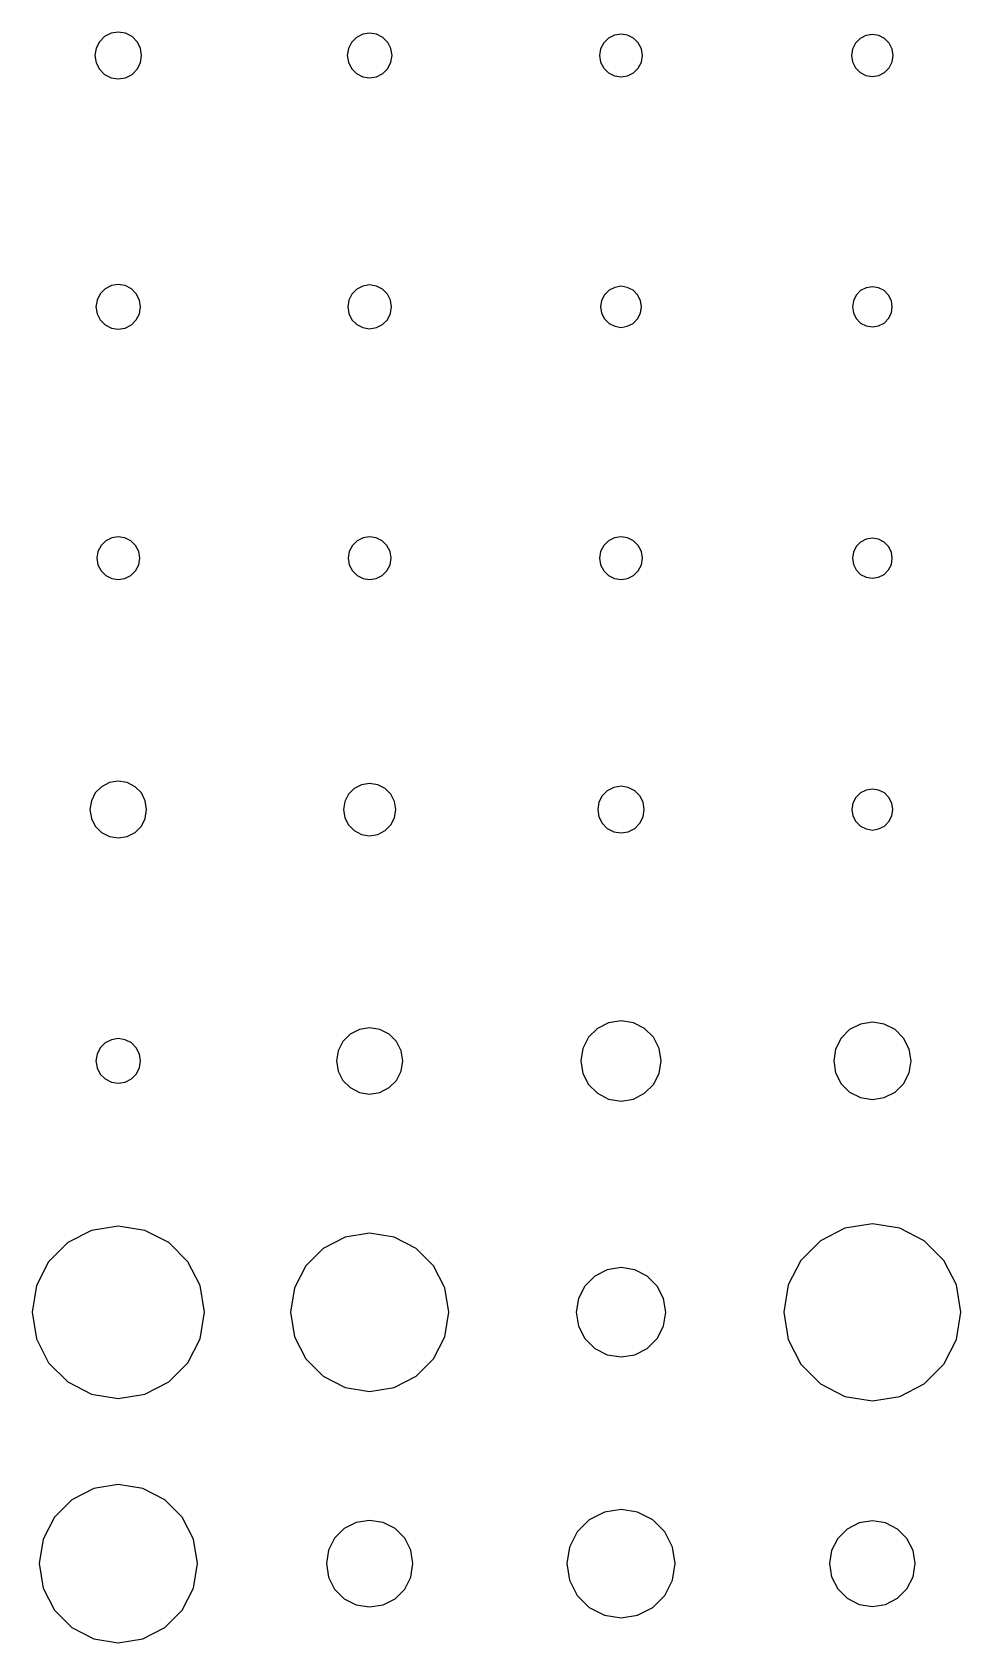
# Model space of a CAD drawing. Header units: metres. Extents: x -318 to 327, y -235 to 244.
# Drawn here: x -155.2 to -88.7, y 123.3 to 238.7 of the extents above; entities that cross this region are included whole.
import ezdxf

# ---------------------------------------------------------------- set-up
doc = ezdxf.new("R2010")
doc.units = ezdxf.units.M

msp = doc.modelspace()

# ---------------------------------------------------------------- linework, layer by layer
for p, q in [((-150.35, 237.98, -415.69), (-150.59, 237.52, -415.69)), ((-149.98, 238.35, -415.69), (-150.35, 237.98, -415.69)), ((-149.52, 238.59, -415.69), (-149.98, 238.35, -415.69)), ((-149, 238.67, -415.69), (-149.52, 238.59, -415.69)), ((-148.48, 238.59, -415.69), (-149, 238.67, -415.69)), ((-148.02, 238.35, -415.69), (-148.48, 238.59, -415.69)), ((-147.65, 237.98, -415.69), (-148.02, 238.35, -415.69)), ((-147.41, 237.52, -415.69), (-147.65, 237.98, -415.69)), ((-132.29, 237.94, -415.69), (-132.52, 237.49, -415.69)), ((-131.94, 238.29, -415.69), (-132.29, 237.94, -415.69)), ((-131.49, 238.52, -415.69), (-131.94, 238.29, -415.69)), ((-131, 238.6, -415.69), (-131.49, 238.52, -415.69)), ((-130.51, 238.52, -415.69), (-131, 238.6, -415.69)), ((-130.06, 238.29, -415.69), (-130.51, 238.52, -415.69)), ((-129.71, 237.94, -415.69), (-130.06, 238.29, -415.69)), ((-129.48, 237.49, -415.69), (-129.71, 237.94, -415.69)), ((-114.24, 237.9, -415.69), (-114.46, 237.47, -415.69)), ((-113.9, 238.24, -415.69), (-114.24, 237.9, -415.69)), ((-113.47, 238.46, -415.69), (-113.9, 238.24, -415.69)), ((-113, 238.53, -415.69), (-113.47, 238.46, -415.69)), ((-112.53, 238.46, -415.69), (-113, 238.53, -415.69)), ((-112.1, 238.24, -415.69), (-112.53, 238.46, -415.69)), ((-111.76, 237.9, -415.69), (-112.1, 238.24, -415.69)), ((-111.54, 237.47, -415.69), (-111.76, 237.9, -415.69)), ((-96.21, 237.88, -415.69), (-96.43, 237.46, -415.69)), ((-95.88, 238.21, -415.69), (-96.21, 237.88, -415.69)), ((-95.46, 238.43, -415.69), (-95.88, 238.21, -415.69)), ((-95, 238.5, -415.69), (-95.46, 238.43, -415.69)), ((-94.54, 238.43, -415.69), (-95, 238.5, -415.69)), ((-94.12, 238.21, -415.69), (-94.54, 238.43, -415.69)), ((-93.79, 237.88, -415.69), (-94.12, 238.21, -415.69)), ((-93.57, 237.46, -415.69), (-93.79, 237.88, -415.69)), ((-150.59, 237.52, -415.69), (-150.67, 237, -415.69)), ((-150.67, 237, -415.69), (-150.59, 236.48, -415.69)), ((-150.59, 236.48, -415.69), (-150.35, 236.02, -415.69)), ((-147.65, 236.02, -415.69), (-147.41, 236.48, -415.69)), ((-147.33, 237, -415.69), (-147.41, 237.52, -415.69)), ((-147.41, 236.48, -415.69), (-147.33, 237, -415.69)), ((-132.52, 237.49, -415.69), (-132.6, 237, -415.69)), ((-132.6, 237, -415.69), (-132.52, 236.51, -415.69)), ((-132.52, 236.51, -415.69), (-132.29, 236.06, -415.69)), ((-129.71, 236.06, -415.69), (-129.48, 236.51, -415.69)), ((-129.4, 237, -415.69), (-129.48, 237.49, -415.69)), ((-129.48, 236.51, -415.69), (-129.4, 237, -415.69)), ((-114.46, 237.47, -415.69), (-114.53, 237, -415.69)), ((-114.53, 237, -415.69), (-114.46, 236.53, -415.69)), ((-114.46, 236.53, -415.69), (-114.24, 236.1, -415.69)), ((-111.76, 236.1, -415.69), (-111.54, 236.53, -415.69)), ((-111.47, 237, -415.69), (-111.54, 237.47, -415.69)), ((-111.54, 236.53, -415.69), (-111.47, 237, -415.69)), ((-96.43, 237.46, -415.69), (-96.5, 237, -415.69)), ((-96.5, 237, -415.69), (-96.43, 236.54, -415.69)), ((-96.43, 236.54, -415.69), (-96.21, 236.12, -415.69)), ((-93.79, 236.12, -415.69), (-93.57, 236.54, -415.69)), ((-93.5, 237, -415.69), (-93.57, 237.46, -415.69)), ((-93.57, 236.54, -415.69), (-93.5, 237, -415.69)), ((-150.35, 236.02, -415.69), (-149.98, 235.65, -415.69)), ((-149.98, 235.65, -415.69), (-149.52, 235.41, -415.69)), ((-149.52, 235.41, -415.69), (-149, 235.33, -415.69)), ((-149, 235.33, -415.69), (-148.48, 235.41, -415.69)), ((-148.48, 235.41, -415.69), (-148.02, 235.65, -415.69)), ((-148.02, 235.65, -415.69), (-147.65, 236.02, -415.69)), ((-132.29, 236.06, -415.69), (-131.94, 235.71, -415.69)), ((-131.94, 235.71, -415.69), (-131.49, 235.48, -415.69)), ((-131.49, 235.48, -415.69), (-131, 235.4, -415.69)), ((-131, 235.4, -415.69), (-130.51, 235.48, -415.69)), ((-130.51, 235.48, -415.69), (-130.06, 235.71, -415.69)), ((-130.06, 235.71, -415.69), (-129.71, 236.06, -415.69)), ((-114.24, 236.1, -415.69), (-113.9, 235.76, -415.69)), ((-113.9, 235.76, -415.69), (-113.47, 235.54, -415.69)), ((-113.47, 235.54, -415.69), (-113, 235.47, -415.69)), ((-113, 235.47, -415.69), (-112.53, 235.54, -415.69)), ((-112.53, 235.54, -415.69), (-112.1, 235.76, -415.69)), ((-112.1, 235.76, -415.69), (-111.76, 236.1, -415.69)), ((-96.21, 236.12, -415.69), (-95.88, 235.79, -415.69)), ((-95.88, 235.79, -415.69), (-95.46, 235.57, -415.69)), ((-95.46, 235.57, -415.69), (-95, 235.5, -415.69)), ((-95, 235.5, -415.69), (-94.54, 235.57, -415.69)), ((-94.54, 235.57, -415.69), (-94.12, 235.79, -415.69)), ((-94.12, 235.79, -415.69), (-93.79, 236.12, -415.69)), ((-149.94, 220.29, -415.69), (-150.29, 219.94, -415.69)), ((-149.49, 220.52, -415.69), (-149.94, 220.29, -415.69)), ((-149, 220.6, -415.69), (-149.49, 220.52, -415.69)), ((-148.51, 220.52, -415.69), (-149, 220.6, -415.69)), ((-148.06, 220.29, -415.69), (-148.51, 220.52, -415.69)), ((-147.71, 219.94, -415.69), (-148.06, 220.29, -415.69)), ((-131.48, 220.49, -415.69), (-131.92, 220.27, -415.69)), ((-131, 220.57, -415.69), (-131.48, 220.49, -415.69)), ((-130.52, 220.49, -415.69), (-131, 220.57, -415.69)), ((-130.08, 220.27, -415.69), (-130.52, 220.49, -415.69)), ((-113.45, 220.39, -415.69), (-113.86, 220.19, -415.69)), ((-113, 220.47, -415.69), (-113.45, 220.39, -415.69)), ((-112.55, 220.39, -415.69), (-113, 220.47, -415.69)), ((-112.14, 220.19, -415.69), (-112.55, 220.39, -415.69)), ((-95.44, 220.36, -415.69), (-95.84, 220.16, -415.69)), ((-95, 220.43, -415.69), (-95.44, 220.36, -415.69)), ((-94.56, 220.36, -415.69), (-95, 220.43, -415.69)), ((-94.16, 220.16, -415.69), (-94.56, 220.36, -415.69)), ((-150.52, 219.49, -415.69), (-150.6, 219, -415.69)), ((-150.29, 219.94, -415.69), (-150.52, 219.49, -415.69)), ((-147.48, 219.49, -415.69), (-147.71, 219.94, -415.69)), ((-147.4, 219, -415.69), (-147.48, 219.49, -415.69)), ((-132.49, 219.48, -415.69), (-132.57, 219, -415.69)), ((-132.27, 219.92, -415.69), (-132.49, 219.48, -415.69)), ((-131.92, 220.27, -415.69), (-132.27, 219.92, -415.69)), ((-129.73, 219.92, -415.69), (-130.08, 220.27, -415.69)), ((-129.51, 219.48, -415.69), (-129.73, 219.92, -415.69)), ((-129.43, 219, -415.69), (-129.51, 219.48, -415.69)), ((-114.39, 219.45, -415.69), (-114.47, 219, -415.69)), ((-114.19, 219.86, -415.69), (-114.39, 219.45, -415.69)), ((-113.86, 220.19, -415.69), (-114.19, 219.86, -415.69)), ((-111.81, 219.86, -415.69), (-112.14, 220.19, -415.69)), ((-111.61, 219.45, -415.69), (-111.81, 219.86, -415.69)), ((-111.53, 219, -415.69), (-111.61, 219.45, -415.69)), ((-96.36, 219.44, -415.69), (-96.43, 219, -415.69)), ((-96.16, 219.84, -415.69), (-96.36, 219.44, -415.69)), ((-95.84, 220.16, -415.69), (-96.16, 219.84, -415.69)), ((-93.84, 219.84, -415.69), (-94.16, 220.16, -415.69)), ((-93.64, 219.44, -415.69), (-93.84, 219.84, -415.69)), ((-93.57, 219, -415.69), (-93.64, 219.44, -415.69)), ((-150.6, 219, -415.69), (-150.52, 218.51, -415.69)), ((-150.52, 218.51, -415.69), (-150.29, 218.06, -415.69)), ((-150.29, 218.06, -415.69), (-149.94, 217.71, -415.69)), ((-148.06, 217.71, -415.69), (-147.71, 218.06, -415.69)), ((-147.71, 218.06, -415.69), (-147.48, 218.51, -415.69)), ((-147.48, 218.51, -415.69), (-147.4, 219, -415.69)), ((-132.57, 219, -415.69), (-132.49, 218.52, -415.69)), ((-132.49, 218.52, -415.69), (-132.27, 218.08, -415.69)), ((-132.27, 218.08, -415.69), (-131.92, 217.73, -415.69)), ((-130.08, 217.73, -415.69), (-129.73, 218.08, -415.69)), ((-129.73, 218.08, -415.69), (-129.51, 218.52, -415.69)), ((-129.51, 218.52, -415.69), (-129.43, 219, -415.69)), ((-114.47, 219, -415.69), (-114.39, 218.55, -415.69)), ((-114.39, 218.55, -415.69), (-114.19, 218.14, -415.69)), ((-114.19, 218.14, -415.69), (-113.86, 217.81, -415.69)), ((-112.14, 217.81, -415.69), (-111.81, 218.14, -415.69)), ((-111.81, 218.14, -415.69), (-111.61, 218.55, -415.69)), ((-111.61, 218.55, -415.69), (-111.53, 219, -415.69)), ((-96.43, 219, -415.69), (-96.36, 218.56, -415.69)), ((-96.36, 218.56, -415.69), (-96.16, 218.16, -415.69)), ((-96.16, 218.16, -415.69), (-95.84, 217.84, -415.69)), ((-94.16, 217.84, -415.69), (-93.84, 218.16, -415.69)), ((-93.84, 218.16, -415.69), (-93.64, 218.56, -415.69)), ((-93.64, 218.56, -415.69), (-93.57, 219, -415.69)), ((-149.94, 217.71, -415.69), (-149.49, 217.48, -415.69)), ((-149.49, 217.48, -415.69), (-149, 217.4, -415.69)), ((-149, 217.4, -415.69), (-148.51, 217.48, -415.69)), ((-148.51, 217.48, -415.69), (-148.06, 217.71, -415.69)), ((-131.92, 217.73, -415.69), (-131.48, 217.51, -415.69)), ((-131.48, 217.51, -415.69), (-131, 217.43, -415.69)), ((-131, 217.43, -415.69), (-130.52, 217.51, -415.69)), ((-130.52, 217.51, -415.69), (-130.08, 217.73, -415.69)), ((-113.86, 217.81, -415.69), (-113.45, 217.61, -415.69)), ((-113.45, 217.61, -415.69), (-113, 217.53, -415.69)), ((-113, 217.53, -415.69), (-112.55, 217.61, -415.69)), ((-112.55, 217.61, -415.69), (-112.14, 217.81, -415.69)), ((-95.84, 217.84, -415.69), (-95.44, 217.64, -415.69)), ((-95.44, 217.64, -415.69), (-95, 217.57, -415.69)), ((-95, 217.57, -415.69), (-94.56, 217.64, -415.69)), ((-94.56, 217.64, -415.69), (-94.16, 217.84, -415.69)), ((-150.24, 201.9, -415.69), (-150.46, 201.47, -415.69)), ((-149.9, 202.24, -415.69), (-150.24, 201.9, -415.69)), ((-149.47, 202.46, -415.69), (-149.9, 202.24, -415.69)), ((-149, 202.53, -415.69), (-149.47, 202.46, -415.69)), ((-148.53, 202.46, -415.69), (-149, 202.53, -415.69)), ((-148.1, 202.24, -415.69), (-148.53, 202.46, -415.69)), ((-147.76, 201.9, -415.69), (-148.1, 202.24, -415.69)), ((-147.54, 201.47, -415.69), (-147.76, 201.9, -415.69)), ((-132.24, 201.9, -415.69), (-132.46, 201.47, -415.69)), ((-131.9, 202.24, -415.69), (-132.24, 201.9, -415.69)), ((-131.47, 202.46, -415.69), (-131.9, 202.24, -415.69)), ((-131, 202.53, -415.69), (-131.47, 202.46, -415.69)), ((-130.53, 202.46, -415.69), (-131, 202.53, -415.69)), ((-130.1, 202.24, -415.69), (-130.53, 202.46, -415.69)), ((-129.76, 201.9, -415.69), (-130.1, 202.24, -415.69)), ((-129.54, 201.47, -415.69), (-129.76, 201.9, -415.69)), ((-114.24, 201.9, -415.69), (-114.46, 201.47, -415.69)), ((-113.9, 202.24, -415.69), (-114.24, 201.9, -415.69)), ((-113.47, 202.46, -415.69), (-113.9, 202.24, -415.69)), ((-113, 202.53, -415.69), (-113.47, 202.46, -415.69)), ((-112.53, 202.46, -415.69), (-113, 202.53, -415.69)), ((-112.1, 202.24, -415.69), (-112.53, 202.46, -415.69)), ((-111.76, 201.9, -415.69), (-112.1, 202.24, -415.69)), ((-111.54, 201.47, -415.69), (-111.76, 201.9, -415.69)), ((-96.16, 201.84, -415.69), (-96.36, 201.44, -415.69)), ((-95.84, 202.16, -415.69), (-96.16, 201.84, -415.69)), ((-95.44, 202.36, -415.69), (-95.84, 202.16, -415.69)), ((-95, 202.43, -415.69), (-95.44, 202.36, -415.69)), ((-94.56, 202.36, -415.69), (-95, 202.43, -415.69)), ((-94.16, 202.16, -415.69), (-94.56, 202.36, -415.69)), ((-93.84, 201.84, -415.69), (-94.16, 202.16, -415.69)), ((-93.64, 201.44, -415.69), (-93.84, 201.84, -415.69)), ((-150.46, 201.47, -415.69), (-150.53, 201, -415.69)), ((-150.53, 201, -415.69), (-150.46, 200.53, -415.69)), ((-147.47, 201, -415.69), (-147.54, 201.47, -415.69)), ((-147.54, 200.53, -415.69), (-147.47, 201, -415.69)), ((-132.46, 201.47, -415.69), (-132.53, 201, -415.69)), ((-132.53, 201, -415.69), (-132.46, 200.53, -415.69)), ((-129.47, 201, -415.69), (-129.54, 201.47, -415.69)), ((-129.54, 200.53, -415.69), (-129.47, 201, -415.69)), ((-114.46, 201.47, -415.69), (-114.53, 201, -415.69)), ((-114.53, 201, -415.69), (-114.46, 200.53, -415.69)), ((-111.47, 201, -415.69), (-111.54, 201.47, -415.69)), ((-111.54, 200.53, -415.69), (-111.47, 201, -415.69)), ((-96.36, 201.44, -415.69), (-96.43, 201, -415.69)), ((-96.43, 201, -415.69), (-96.36, 200.56, -415.69)), ((-93.57, 201, -415.69), (-93.64, 201.44, -415.69)), ((-93.64, 200.56, -415.69), (-93.57, 201, -415.69)), ((-150.46, 200.53, -415.69), (-150.24, 200.1, -415.69)), ((-150.24, 200.1, -415.69), (-149.9, 199.76, -415.69)), ((-149.9, 199.76, -415.69), (-149.47, 199.54, -415.69)), ((-149.47, 199.54, -415.69), (-149, 199.47, -415.69)), ((-149, 199.47, -415.69), (-148.53, 199.54, -415.69)), ((-148.53, 199.54, -415.69), (-148.1, 199.76, -415.69)), ((-148.1, 199.76, -415.69), (-147.76, 200.1, -415.69)), ((-147.76, 200.1, -415.69), (-147.54, 200.53, -415.69)), ((-132.46, 200.53, -415.69), (-132.24, 200.1, -415.69)), ((-132.24, 200.1, -415.69), (-131.9, 199.76, -415.69)), ((-131.9, 199.76, -415.69), (-131.47, 199.54, -415.69)), ((-131.47, 199.54, -415.69), (-131, 199.47, -415.69)), ((-131, 199.47, -415.69), (-130.53, 199.54, -415.69)), ((-130.53, 199.54, -415.69), (-130.1, 199.76, -415.69)), ((-130.1, 199.76, -415.69), (-129.76, 200.1, -415.69)), ((-129.76, 200.1, -415.69), (-129.54, 200.53, -415.69)), ((-114.46, 200.53, -415.69), (-114.24, 200.1, -415.69)), ((-114.24, 200.1, -415.69), (-113.9, 199.76, -415.69)), ((-113.9, 199.76, -415.69), (-113.47, 199.54, -415.69)), ((-113.47, 199.54, -415.69), (-113, 199.47, -415.69)), ((-113, 199.47, -415.69), (-112.53, 199.54, -415.69)), ((-112.53, 199.54, -415.69), (-112.1, 199.76, -415.69)), ((-112.1, 199.76, -415.69), (-111.76, 200.1, -415.69)), ((-111.76, 200.1, -415.69), (-111.54, 200.53, -415.69)), ((-96.36, 200.56, -415.69), (-96.16, 200.16, -415.69)), ((-96.16, 200.16, -415.69), (-95.84, 199.84, -415.69)), ((-95.84, 199.84, -415.69), (-95.44, 199.64, -415.69)), ((-95.44, 199.64, -415.69), (-95, 199.57, -415.69)), ((-95, 199.57, -415.69), (-94.56, 199.64, -415.69)), ((-94.56, 199.64, -415.69), (-94.16, 199.84, -415.69)), ((-94.16, 199.84, -415.69), (-93.84, 200.16, -415.69)), ((-93.84, 200.16, -415.69), (-93.64, 200.56, -415.69)), ((-150.2, 184.64, -415.69), (-150.65, 184.2, -415.69)), ((-149.63, 184.93, -415.69), (-150.2, 184.64, -415.69)), ((-149, 185.03, -415.69), (-149.63, 184.93, -415.69)), ((-148.37, 184.93, -415.69), (-149, 185.03, -415.69)), ((-147.8, 184.64, -415.69), (-148.37, 184.93, -415.69)), ((-147.35, 184.2, -415.69), (-147.8, 184.64, -415.69)), ((-131.58, 184.78, -415.69), (-132.1, 184.51, -415.69)), ((-131, 184.87, -415.69), (-131.58, 184.78, -415.69)), ((-130.42, 184.78, -415.69), (-131, 184.87, -415.69)), ((-129.9, 184.51, -415.69), (-130.42, 184.78, -415.69)), ((-113.52, 184.59, -415.69), (-113.98, 184.35, -415.69)), ((-113, 184.67, -415.69), (-113.52, 184.59, -415.69)), ((-112.48, 184.59, -415.69), (-113, 184.67, -415.69)), ((-112.02, 184.35, -415.69), (-112.48, 184.59, -415.69)), ((-150.93, 183.63, -415.69), (-151.03, 183, -415.69)), ((-150.65, 184.2, -415.69), (-150.93, 183.63, -415.69)), ((-147.07, 183.63, -415.69), (-147.35, 184.2, -415.69)), ((-146.97, 183, -415.69), (-147.07, 183.63, -415.69)), ((-132.78, 183.58, -415.69), (-132.87, 183, -415.69)), ((-132.51, 184.1, -415.69), (-132.78, 183.58, -415.69)), ((-132.1, 184.51, -415.69), (-132.51, 184.1, -415.69)), ((-129.49, 184.1, -415.69), (-129.9, 184.51, -415.69)), ((-129.22, 183.58, -415.69), (-129.49, 184.1, -415.69)), ((-129.13, 183, -415.69), (-129.22, 183.58, -415.69)), ((-114.59, 183.52, -415.69), (-114.67, 183, -415.69)), ((-114.35, 183.98, -415.69), (-114.59, 183.52, -415.69)), ((-113.98, 184.35, -415.69), (-114.35, 183.98, -415.69)), ((-111.65, 183.98, -415.69), (-112.02, 184.35, -415.69)), ((-111.41, 183.52, -415.69), (-111.65, 183.98, -415.69)), ((-111.33, 183, -415.69), (-111.41, 183.52, -415.69)), ((-96.39, 183.45, -415.69), (-96.47, 183, -415.69)), ((-96.19, 183.86, -415.69), (-96.39, 183.45, -415.69)), ((-95.86, 184.19, -415.69), (-96.19, 183.86, -415.69)), ((-95.45, 184.39, -415.69), (-95.86, 184.19, -415.69)), ((-95, 184.47, -415.69), (-95.45, 184.39, -415.69)), ((-94.55, 184.39, -415.69), (-95, 184.47, -415.69)), ((-94.14, 184.19, -415.69), (-94.55, 184.39, -415.69)), ((-93.81, 183.86, -415.69), (-94.14, 184.19, -415.69)), ((-93.61, 183.45, -415.69), (-93.81, 183.86, -415.69)), ((-93.53, 183, -415.69), (-93.61, 183.45, -415.69)), ((-151.03, 183, -415.69), (-150.93, 182.37, -415.69)), ((-150.93, 182.37, -415.69), (-150.65, 181.8, -415.69)), ((-147.35, 181.8, -415.69), (-147.07, 182.37, -415.69)), ((-147.07, 182.37, -415.69), (-146.97, 183, -415.69)), ((-132.87, 183, -415.69), (-132.78, 182.42, -415.69)), ((-132.78, 182.42, -415.69), (-132.51, 181.9, -415.69)), ((-129.49, 181.9, -415.69), (-129.22, 182.42, -415.69)), ((-129.22, 182.42, -415.69), (-129.13, 183, -415.69)), ((-114.67, 183, -415.69), (-114.59, 182.48, -415.69)), ((-114.59, 182.48, -415.69), (-114.35, 182.02, -415.69)), ((-111.65, 182.02, -415.69), (-111.41, 182.48, -415.69)), ((-111.41, 182.48, -415.69), (-111.33, 183, -415.69)), ((-96.47, 183, -415.69), (-96.39, 182.55, -415.69)), ((-96.39, 182.55, -415.69), (-96.19, 182.14, -415.69)), ((-93.81, 182.14, -415.69), (-93.61, 182.55, -415.69)), ((-93.61, 182.55, -415.69), (-93.53, 183, -415.69)), ((-150.65, 181.8, -415.69), (-150.2, 181.36, -415.69)), ((-150.2, 181.36, -415.69), (-149.63, 181.07, -415.69)), ((-148.37, 181.07, -415.69), (-147.8, 181.36, -415.69)), ((-147.8, 181.36, -415.69), (-147.35, 181.8, -415.69)), ((-132.51, 181.9, -415.69), (-132.1, 181.49, -415.69)), ((-132.1, 181.49, -415.69), (-131.58, 181.22, -415.69)), ((-131.58, 181.22, -415.69), (-131, 181.13, -415.69)), ((-131, 181.13, -415.69), (-130.42, 181.22, -415.69)), ((-130.42, 181.22, -415.69), (-129.9, 181.49, -415.69)), ((-129.9, 181.49, -415.69), (-129.49, 181.9, -415.69)), ((-114.35, 182.02, -415.69), (-113.98, 181.65, -415.69)), ((-113.98, 181.65, -415.69), (-113.52, 181.41, -415.69)), ((-113.52, 181.41, -415.69), (-113, 181.33, -415.69)), ((-113, 181.33, -415.69), (-112.48, 181.41, -415.69)), ((-112.48, 181.41, -415.69), (-112.02, 181.65, -415.69)), ((-112.02, 181.65, -415.69), (-111.65, 182.02, -415.69)), ((-96.19, 182.14, -415.69), (-95.86, 181.81, -415.69)), ((-95.86, 181.81, -415.69), (-95.45, 181.61, -415.69)), ((-95.45, 181.61, -415.69), (-95, 181.53, -415.69)), ((-95, 181.53, -415.69), (-94.55, 181.61, -415.69)), ((-94.55, 181.61, -415.69), (-94.14, 181.81, -415.69)), ((-94.14, 181.81, -415.69), (-93.81, 182.14, -415.69)), ((-149.63, 181.07, -415.69), (-149, 180.97, -415.69)), ((-149, 180.97, -415.69), (-148.37, 181.07, -415.69)), ((-131.73, 167.25, -415.69), (-132.39, 166.91, -415.69)), ((-131, 167.37, -415.69), (-131.73, 167.25, -415.69)), ((-130.27, 167.25, -415.69), (-131, 167.37, -415.69)), ((-129.61, 166.91, -415.69), (-130.27, 167.25, -415.69)), ((-114.68, 167.32, -415.69), (-115.32, 166.69, -415.69)), ((-113.89, 167.73, -415.69), (-114.68, 167.32, -415.69)), ((-113, 167.87, -415.69), (-113.89, 167.73, -415.69)), ((-112.11, 167.73, -415.69), (-113, 167.87, -415.69)), ((-111.32, 167.32, -415.69), (-112.11, 167.73, -415.69)), ((-110.68, 166.69, -415.69), (-111.32, 167.32, -415.69)), ((-96.63, 167.24, -415.69), (-97.24, 166.63, -415.69)), ((-95.85, 167.63, -415.69), (-96.63, 167.24, -415.69)), ((-95, 167.77, -415.69), (-95.85, 167.63, -415.69)), ((-94.15, 167.63, -415.69), (-95, 167.77, -415.69)), ((-93.37, 167.24, -415.69), (-94.15, 167.63, -415.69)), ((-92.76, 166.63, -415.69), (-93.37, 167.24, -415.69)), ((-149.94, 166.29, -415.69), (-150.29, 165.94, -415.69)), ((-149.49, 166.52, -415.69), (-149.94, 166.29, -415.69)), ((-149, 166.6, -415.69), (-149.49, 166.52, -415.69)), ((-148.51, 166.52, -415.69), (-149, 166.6, -415.69)), ((-148.06, 166.29, -415.69), (-148.51, 166.52, -415.69)), ((-147.71, 165.94, -415.69), (-148.06, 166.29, -415.69)), ((-132.91, 166.39, -415.69), (-133.25, 165.73, -415.69)), ((-132.39, 166.91, -415.69), (-132.91, 166.39, -415.69)), ((-129.09, 166.39, -415.69), (-129.61, 166.91, -415.69)), ((-128.75, 165.73, -415.69), (-129.09, 166.39, -415.69)), ((-115.32, 166.69, -415.69), (-115.73, 165.89, -415.69)), ((-110.27, 165.89, -415.69), (-110.68, 166.69, -415.69)), ((-97.24, 166.63, -415.69), (-97.63, 165.85, -415.69)), ((-92.37, 165.85, -415.69), (-92.76, 166.63, -415.69)), ((-150.52, 165.49, -415.69), (-150.6, 165, -415.69)), ((-150.6, 165, -415.69), (-150.52, 164.51, -415.69)), ((-150.29, 165.94, -415.69), (-150.52, 165.49, -415.69)), ((-147.48, 165.49, -415.69), (-147.71, 165.94, -415.69)), ((-147.4, 165, -415.69), (-147.48, 165.49, -415.69)), ((-147.48, 164.51, -415.69), (-147.4, 165, -415.69)), ((-133.25, 165.73, -415.69), (-133.37, 165, -415.69)), ((-133.37, 165, -415.69), (-133.25, 164.27, -415.69)), ((-128.63, 165, -415.69), (-128.75, 165.73, -415.69)), ((-128.75, 164.27, -415.69), (-128.63, 165, -415.69)), ((-115.73, 165.89, -415.69), (-115.87, 165, -415.69)), ((-115.87, 165, -415.69), (-115.73, 164.11, -415.69)), ((-110.13, 165, -415.69), (-110.27, 165.89, -415.69)), ((-110.27, 164.11, -415.69), (-110.13, 165, -415.69)), ((-97.63, 165.85, -415.69), (-97.77, 165, -415.69)), ((-97.77, 165, -415.69), (-97.63, 164.15, -415.69)), ((-92.23, 165, -415.69), (-92.37, 165.85, -415.69)), ((-92.37, 164.15, -415.69), (-92.23, 165, -415.69)), ((-150.52, 164.51, -415.69), (-150.29, 164.06, -415.69)), ((-150.29, 164.06, -415.69), (-149.94, 163.71, -415.69)), ((-148.06, 163.71, -415.69), (-147.71, 164.06, -415.69)), ((-147.71, 164.06, -415.69), (-147.48, 164.51, -415.69)), ((-133.25, 164.27, -415.69), (-132.91, 163.61, -415.69)), ((-129.09, 163.61, -415.69), (-128.75, 164.27, -415.69)), ((-115.73, 164.11, -415.69), (-115.32, 163.31, -415.69)), ((-110.68, 163.31, -415.69), (-110.27, 164.11, -415.69)), ((-97.63, 164.15, -415.69), (-97.24, 163.37, -415.69)), ((-92.76, 163.37, -415.69), (-92.37, 164.15, -415.69)), ((-149.94, 163.71, -415.69), (-149.49, 163.48, -415.69)), ((-149.49, 163.48, -415.69), (-149, 163.4, -415.69)), ((-149, 163.4, -415.69), (-148.51, 163.48, -415.69)), ((-148.51, 163.48, -415.69), (-148.06, 163.71, -415.69)), ((-132.91, 163.61, -415.69), (-132.39, 163.09, -415.69)), ((-132.39, 163.09, -415.69), (-131.73, 162.75, -415.69)), ((-131.73, 162.75, -415.69), (-131, 162.63, -415.69)), ((-131, 162.63, -415.69), (-130.27, 162.75, -415.69)), ((-130.27, 162.75, -415.69), (-129.61, 163.09, -415.69)), ((-129.61, 163.09, -415.69), (-129.09, 163.61, -415.69)), ((-115.32, 163.31, -415.69), (-114.68, 162.68, -415.69)), ((-114.68, 162.68, -415.69), (-113.89, 162.27, -415.69)), ((-112.11, 162.27, -415.69), (-111.32, 162.68, -415.69)), ((-111.32, 162.68, -415.69), (-110.68, 163.31, -415.69)), ((-97.24, 163.37, -415.69), (-96.63, 162.76, -415.69)), ((-96.63, 162.76, -415.69), (-95.85, 162.37, -415.69)), ((-94.15, 162.37, -415.69), (-93.37, 162.76, -415.69)), ((-93.37, 162.76, -415.69), (-92.76, 163.37, -415.69)), ((-113.89, 162.27, -415.69), (-113, 162.13, -415.69)), ((-113, 162.13, -415.69), (-112.11, 162.27, -415.69)), ((-95.85, 162.37, -415.69), (-95, 162.23, -415.69)), ((-95, 162.23, -415.69), (-94.15, 162.37, -415.69)), ((-150.91, 152.86, -415.69), (-152.62, 151.99, -415.69)), ((-149, 153.17, -415.69), (-150.91, 152.86, -415.69)), ((-147.09, 152.86, -415.69), (-149, 153.17, -415.69)), ((-145.38, 151.99, -415.69), (-147.09, 152.86, -415.69)), ((-132.75, 152.39, -415.69), (-134.33, 151.58, -415.69)), ((-131, 152.67, -415.69), (-132.75, 152.39, -415.69)), ((-129.25, 152.39, -415.69), (-131, 152.67, -415.69)), ((-127.67, 151.58, -415.69), (-129.25, 152.39, -415.69)), ((-96.96, 153.02, -415.69), (-98.72, 152.12, -415.69)), ((-95, 153.33, -415.69), (-96.96, 153.02, -415.69)), ((-93.04, 153.02, -415.69), (-95, 153.33, -415.69)), ((-91.28, 152.12, -415.69), (-93.04, 153.02, -415.69)), ((-152.62, 151.99, -415.69), (-153.99, 150.62, -415.69)), ((-144.01, 150.62, -415.69), (-145.38, 151.99, -415.69)), ((-134.33, 151.58, -415.69), (-135.58, 150.33, -415.69)), ((-126.42, 150.33, -415.69), (-127.67, 151.58, -415.69)), ((-98.72, 152.12, -415.69), (-100.12, 150.72, -415.69)), ((-89.88, 150.72, -415.69), (-91.28, 152.12, -415.69)), ((-153.99, 150.62, -415.69), (-154.86, 148.91, -415.69)), ((-143.14, 148.91, -415.69), (-144.01, 150.62, -415.69)), ((-135.58, 150.33, -415.69), (-136.39, 148.75, -415.69)), ((-125.61, 148.75, -415.69), (-126.42, 150.33, -415.69)), ((-113.99, 150.04, -415.69), (-114.88, 149.59, -415.69)), ((-113, 150.2, -415.69), (-113.99, 150.04, -415.69)), ((-112.01, 150.04, -415.69), (-113, 150.2, -415.69)), ((-111.12, 149.59, -415.69), (-112.01, 150.04, -415.69)), ((-100.12, 150.72, -415.69), (-101.02, 148.96, -415.69)), ((-88.98, 148.96, -415.69), (-89.88, 150.72, -415.69)), ((-154.86, 148.91, -415.69), (-155.17, 147, -415.69)), ((-142.83, 147, -415.69), (-143.14, 148.91, -415.69)), ((-115.59, 148.88, -415.69), (-116.04, 147.99, -415.69)), ((-114.88, 149.59, -415.69), (-115.59, 148.88, -415.69)), ((-110.41, 148.88, -415.69), (-111.12, 149.59, -415.69)), ((-109.96, 147.99, -415.69), (-110.41, 148.88, -415.69)), ((-101.02, 148.96, -415.69), (-101.33, 147, -415.69)), ((-88.67, 147, -415.69), (-88.98, 148.96, -415.69)), ((-136.39, 148.75, -415.69), (-136.67, 147, -415.69)), ((-125.33, 147, -415.69), (-125.61, 148.75, -415.69)), ((-116.04, 147.99, -415.69), (-116.2, 147, -415.69)), ((-109.8, 147, -415.69), (-109.96, 147.99, -415.69)), ((-155.17, 147, -415.69), (-154.86, 145.09, -415.69)), ((-143.14, 145.09, -415.69), (-142.83, 147, -415.69)), ((-136.67, 147, -415.69), (-136.39, 145.25, -415.69)), ((-125.61, 145.25, -415.69), (-125.33, 147, -415.69)), ((-116.2, 147, -415.69), (-116.04, 146.01, -415.69)), ((-109.96, 146.01, -415.69), (-109.8, 147, -415.69)), ((-101.33, 147, -415.69), (-101.02, 145.04, -415.69)), ((-88.98, 145.04, -415.69), (-88.67, 147, -415.69)), ((-116.04, 146.01, -415.69), (-115.59, 145.12, -415.69)), ((-110.41, 145.12, -415.69), (-109.96, 146.01, -415.69)), ((-154.86, 145.09, -415.69), (-153.99, 143.38, -415.69)), ((-144.01, 143.38, -415.69), (-143.14, 145.09, -415.69)), ((-136.39, 145.25, -415.69), (-135.58, 143.67, -415.69)), ((-126.42, 143.67, -415.69), (-125.61, 145.25, -415.69)), ((-115.59, 145.12, -415.69), (-114.88, 144.41, -415.69)), ((-114.88, 144.41, -415.69), (-113.99, 143.96, -415.69)), ((-112.01, 143.96, -415.69), (-111.12, 144.41, -415.69)), ((-111.12, 144.41, -415.69), (-110.41, 145.12, -415.69)), ((-101.02, 145.04, -415.69), (-100.12, 143.28, -415.69)), ((-89.88, 143.28, -415.69), (-88.98, 145.04, -415.69)), ((-153.99, 143.38, -415.69), (-152.62, 142.01, -415.69)), ((-145.38, 142.01, -415.69), (-144.01, 143.38, -415.69)), ((-135.58, 143.67, -415.69), (-134.33, 142.42, -415.69)), ((-127.67, 142.42, -415.69), (-126.42, 143.67, -415.69)), ((-113.99, 143.96, -415.69), (-113, 143.8, -415.69)), ((-113, 143.8, -415.69), (-112.01, 143.96, -415.69)), ((-100.12, 143.28, -415.69), (-98.72, 141.88, -415.69)), ((-91.28, 141.88, -415.69), (-89.88, 143.28, -415.69)), ((-152.62, 142.01, -415.69), (-150.91, 141.14, -415.69)), ((-147.09, 141.14, -415.69), (-145.38, 142.01, -415.69)), ((-134.33, 142.42, -415.69), (-132.75, 141.61, -415.69)), ((-129.25, 141.61, -415.69), (-127.67, 142.42, -415.69)), ((-98.72, 141.88, -415.69), (-96.96, 140.98, -415.69)), ((-93.04, 140.98, -415.69), (-91.28, 141.88, -415.69)), ((-150.91, 141.14, -415.69), (-149, 140.83, -415.69)), ((-149, 140.83, -415.69), (-147.09, 141.14, -415.69)), ((-132.75, 141.61, -415.69), (-131, 141.33, -415.69)), ((-131, 141.33, -415.69), (-129.25, 141.61, -415.69)), ((-96.96, 140.98, -415.69), (-95, 140.67, -415.69)), ((-95, 140.67, -415.69), (-93.04, 140.98, -415.69)), ((-150.75, 134.39, -415.69), (-152.33, 133.58, -415.69)), ((-149, 134.67, -415.69), (-150.75, 134.39, -415.69)), ((-147.25, 134.39, -415.69), (-149, 134.67, -415.69)), ((-145.67, 133.58, -415.69), (-147.25, 134.39, -415.69)), ((-152.33, 133.58, -415.69), (-153.58, 132.33, -415.69)), ((-144.42, 132.33, -415.69), (-145.67, 133.58, -415.69)), ((-114.19, 132.68, -415.69), (-115.27, 132.13, -415.69)), ((-113, 132.87, -415.69), (-114.19, 132.68, -415.69)), ((-111.81, 132.68, -415.69), (-113, 132.87, -415.69)), ((-110.73, 132.13, -415.69), (-111.81, 132.68, -415.69)), ((-153.58, 132.33, -415.69), (-154.39, 130.75, -415.69)), ((-143.61, 130.75, -415.69), (-144.42, 132.33, -415.69)), ((-132.82, 131.51, -415.69), (-133.51, 130.82, -415.69)), ((-131.96, 131.95, -415.69), (-132.82, 131.51, -415.69)), ((-131, 132.1, -415.69), (-131.96, 131.95, -415.69)), ((-130.04, 131.95, -415.69), (-131, 132.1, -415.69)), ((-129.18, 131.51, -415.69), (-130.04, 131.95, -415.69)), ((-128.49, 130.82, -415.69), (-129.18, 131.51, -415.69)), ((-115.27, 132.13, -415.69), (-116.13, 131.27, -415.69)), ((-109.87, 131.27, -415.69), (-110.73, 132.13, -415.69)), ((-96.8, 131.48, -415.69), (-97.48, 130.8, -415.69)), ((-95.95, 131.92, -415.69), (-96.8, 131.48, -415.69)), ((-95, 132.07, -415.69), (-95.95, 131.92, -415.69)), ((-94.05, 131.92, -415.69), (-95, 132.07, -415.69)), ((-93.2, 131.48, -415.69), (-94.05, 131.92, -415.69)), ((-92.52, 130.8, -415.69), (-93.2, 131.48, -415.69)), ((-154.39, 130.75, -415.69), (-154.67, 129, -415.69)), ((-143.33, 129, -415.69), (-143.61, 130.75, -415.69)), ((-133.51, 130.82, -415.69), (-133.95, 129.96, -415.69)), ((-128.05, 129.96, -415.69), (-128.49, 130.82, -415.69)), ((-116.13, 131.27, -415.69), (-116.68, 130.19, -415.69)), ((-109.32, 130.19, -415.69), (-109.87, 131.27, -415.69)), ((-97.48, 130.8, -415.69), (-97.92, 129.95, -415.69)), ((-92.08, 129.95, -415.69), (-92.52, 130.8, -415.69)), ((-133.95, 129.96, -415.69), (-134.1, 129, -415.69)), ((-127.9, 129, -415.69), (-128.05, 129.96, -415.69)), ((-116.68, 130.19, -415.69), (-116.87, 129, -415.69)), ((-109.13, 129, -415.69), (-109.32, 130.19, -415.69)), ((-97.92, 129.95, -415.69), (-98.07, 129, -415.69)), ((-91.93, 129, -415.69), (-92.08, 129.95, -415.69)), ((-154.67, 129, -415.69), (-154.39, 127.25, -415.69)), ((-143.61, 127.25, -415.69), (-143.33, 129, -415.69)), ((-134.1, 129, -415.69), (-133.95, 128.04, -415.69)), ((-133.95, 128.04, -415.69), (-133.51, 127.18, -415.69)), ((-128.49, 127.18, -415.69), (-128.05, 128.04, -415.69)), ((-128.05, 128.04, -415.69), (-127.9, 129, -415.69)), ((-116.87, 129, -415.69), (-116.68, 127.81, -415.69)), ((-109.32, 127.81, -415.69), (-109.13, 129, -415.69)), ((-98.07, 129, -415.69), (-97.92, 128.05, -415.69)), ((-97.92, 128.05, -415.69), (-97.48, 127.2, -415.69)), ((-92.52, 127.2, -415.69), (-92.08, 128.05, -415.69)), ((-92.08, 128.05, -415.69), (-91.93, 129, -415.69)), ((-154.39, 127.25, -415.69), (-153.58, 125.67, -415.69)), ((-144.42, 125.67, -415.69), (-143.61, 127.25, -415.69)), ((-133.51, 127.18, -415.69), (-132.82, 126.49, -415.69)), ((-129.18, 126.49, -415.69), (-128.49, 127.18, -415.69)), ((-116.68, 127.81, -415.69), (-116.13, 126.73, -415.69)), ((-109.87, 126.73, -415.69), (-109.32, 127.81, -415.69)), ((-97.48, 127.2, -415.69), (-96.8, 126.52, -415.69)), ((-93.2, 126.52, -415.69), (-92.52, 127.2, -415.69)), ((-132.82, 126.49, -415.69), (-131.96, 126.05, -415.69)), ((-131.96, 126.05, -415.69), (-131, 125.9, -415.69)), ((-131, 125.9, -415.69), (-130.04, 126.05, -415.69)), ((-130.04, 126.05, -415.69), (-129.18, 126.49, -415.69)), ((-116.13, 126.73, -415.69), (-115.27, 125.87, -415.69)), ((-115.27, 125.87, -415.69), (-114.19, 125.32, -415.69)), ((-111.81, 125.32, -415.69), (-110.73, 125.87, -415.69)), ((-110.73, 125.87, -415.69), (-109.87, 126.73, -415.69)), ((-96.8, 126.52, -415.69), (-95.95, 126.08, -415.69)), ((-95.95, 126.08, -415.69), (-95, 125.93, -415.69)), ((-95, 125.93, -415.69), (-94.05, 126.08, -415.69)), ((-94.05, 126.08, -415.69), (-93.2, 126.52, -415.69)), ((-153.58, 125.67, -415.69), (-152.33, 124.42, -415.69)), ((-145.67, 124.42, -415.69), (-144.42, 125.67, -415.69)), ((-114.19, 125.32, -415.69), (-113, 125.13, -415.69)), ((-113, 125.13, -415.69), (-111.81, 125.32, -415.69)), ((-152.33, 124.42, -415.69), (-150.75, 123.61, -415.69)), ((-150.75, 123.61, -415.69), (-149, 123.33, -415.69)), ((-149, 123.33, -415.69), (-147.25, 123.61, -415.69)), ((-147.25, 123.61, -415.69), (-145.67, 124.42, -415.69))]:
    msp.add_line(p, q)

doc.saveas('drawing.dxf')
